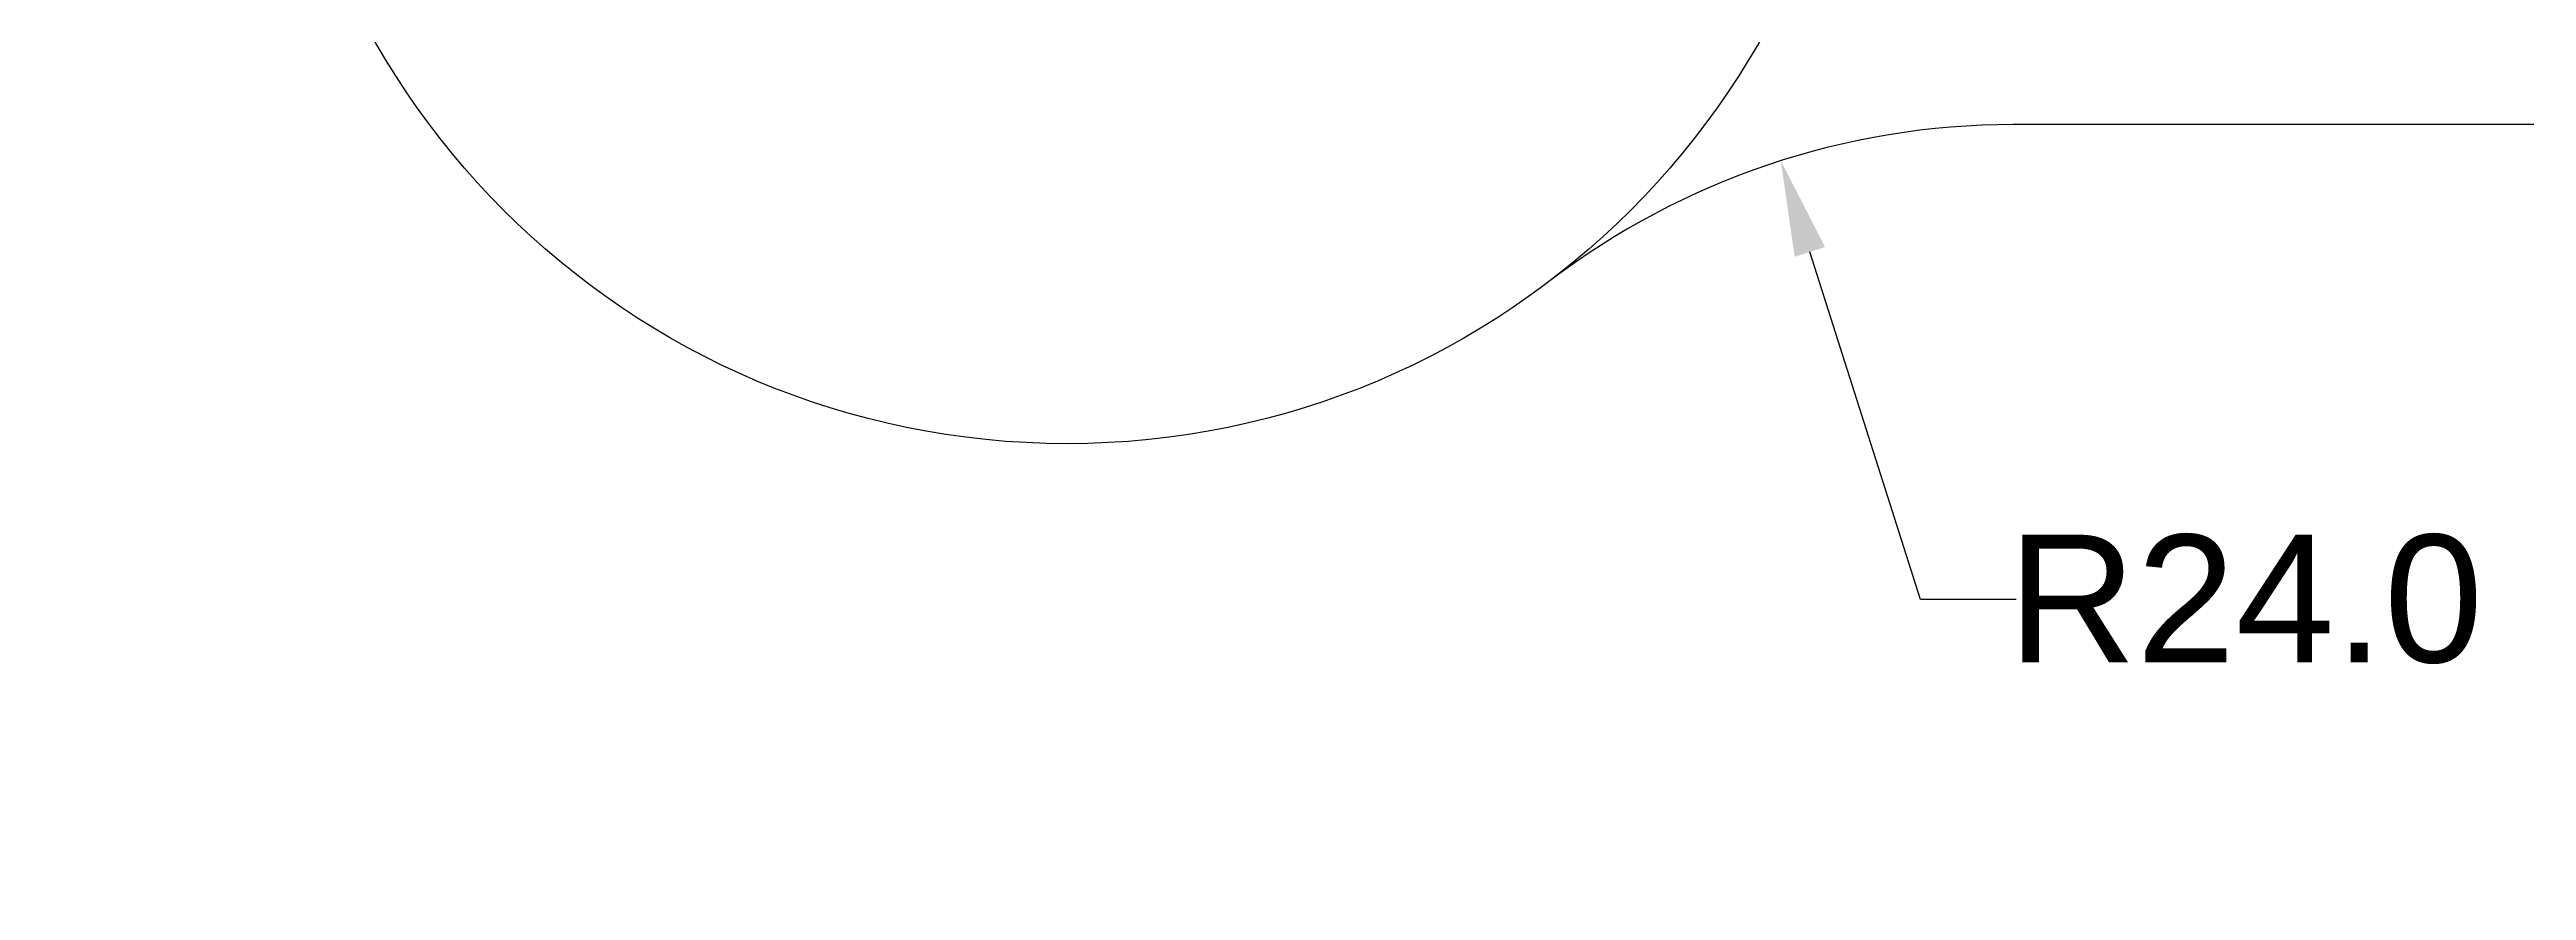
# Model space of a CAD drawing. Header units: millimetres. Extents: x 372 to 874, y 279 to 514.
# Drawn here: x 590.1 to 667.8, y 279.1 to 305.4 of the extents above; entities that cross this region are included whole.
import ezdxf

# ---------------------------------------------------------------- set-up
doc = ezdxf.new("R2010")
doc.units = ezdxf.units.MM
doc.header["$MEASUREMENT"] = 0
doc.styles.get("Standard").update_dxf_attribs({"font": 'arial.ttf', "height": 4})
doc.dimstyles.get("Standard").update_dxf_attribs({"dimtxt": 0.18, "dimasz": 3, "dimexe": 0.18, "dimexo": 0.0625, "dimgap": 0.09, "dimtad": 0, "dimtih": 1, "dimtoh": 1, "dimdec": 1, "dimzin": 0, "dimdsep": 46, "dimtxsty": 'Standard', "dimcen": 0.09, "dimadec": 0, "dimazin": 0, "dimtfac": 1, "dimtdec": 1, "dimtofl": 0, "dimtmove": 0, "dimatfit": 3, "dimfxl": 1, "dimtolj": 1, "dimtzin": 0, "dimarcsym": 0})

# ---------------------------------------------------------------- blocks, each defined once
blk = doc.blocks.new('*D11')
at = {"color": 0, "lineweight": -2, "transparency": 16777216}
for p, q in [((605.588, 349.234), (608.588, 349.234)), ((608.588, 349.234), (610.933, 343.798)), ((621.933, 318.088), (622.113, 318.088)), ((622.023, 317.998), (622.023, 318.178))]:
    blk.add_line(p, q, dxfattribs=at)
at = {"color": 0, "transparency": 16777216}
blk.add_solid([(611.392, 343.996), (610.474, 343.6), (612.121, 341.043)], dxfattribs=at)
at = {"layer": 'Defpoints', "color": 0, "transparency": 16777216}
for p in [(612.121, 341.043), (631.926, 295.133)]:
    blk.add_point(p, dxfattribs=at)
at = {"color": 0, "transparency": 16777216, "insert": (598.134, 349.234), "char_height": 4, "attachment_point": 5}
blk.add_mtext('\\A1;∅50.0', dxfattribs=at)
blk = doc.blocks.new('*D12')
at = {"color": 0, "lineweight": -2, "transparency": 16777216}
for p, q in [((648.784, 288.207), (645.316, 299.098)), ((651.784, 288.207), (648.784, 288.207))]:
    blk.add_line(p, q, dxfattribs=at)
at = {"color": 0, "transparency": 16777216}
blk.add_solid([(645.792, 299.249), (644.839, 298.946), (644.405, 301.956)], dxfattribs=at)
at = {"layer": 'Defpoints', "color": 0, "transparency": 16777216}
for p in [(644.405, 301.956), (651.688, 279.088)]:
    blk.add_point(p, dxfattribs=at)
at = {"color": 0, "transparency": 16777216, "insert": (658.976, 288.207), "char_height": 4, "attachment_point": 5}
blk.add_mtext('\\A1;R24.0', dxfattribs=at)

msp = doc.modelspace()

# ---------------------------------------------------------------- linework, layer by layer
msp.add_line((747.023, 303.088), (651.688, 303.088))
msp.add_circle((622.023, 318.088), 25)
msp.add_arc((651.688, 279.088), 24, 90, 127.25792)

# ---------------------------------------------------------------- dimensions: what is measured, and where the dimension line sits
dim = msp.add_diameter_dim_2p(p1=(631.926, 295.133), p2=(612.121, 341.043), dimstyle='Standard')
dim.commit()
dim.dimension.update_dxf_attribs({"geometry": '*D11', "text_midpoint": (598.134, 349.234), "dimtype": 163})
dim = msp.add_radius_dim(center=(651.688, 279.088), mpoint=(644.405, 301.956), dimstyle='Standard')
dim.commit()
dim.dimension.update_dxf_attribs({"geometry": '*D12', "text_midpoint": (658.976, 288.207), "dimtype": 164})

doc.saveas('drawing.dxf')
